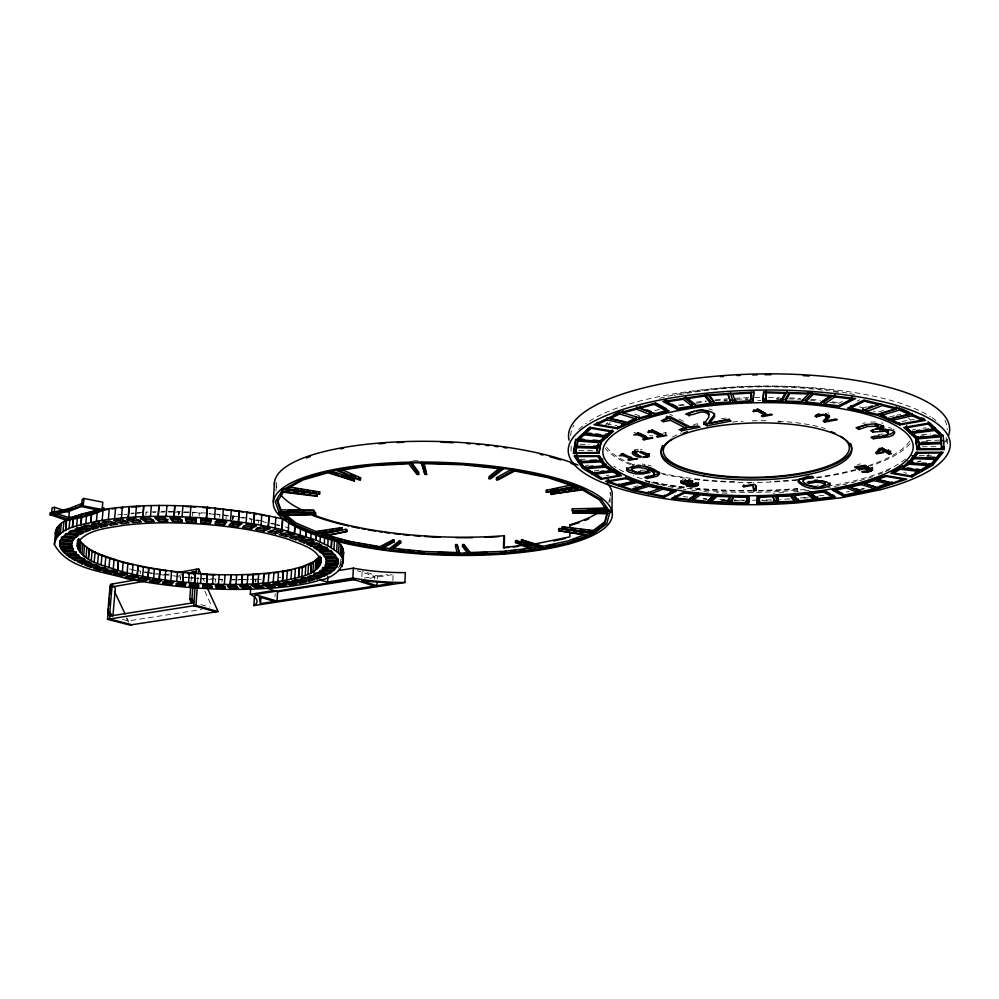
<?xml version="1.0" encoding="UTF-8"?>
<svg xmlns="http://www.w3.org/2000/svg" width="999" height="999" viewBox="0 0 999 999"><rect width="100%" height="100%" fill="white"/><g stroke="black" fill="none" stroke-linecap="round" stroke-linejoin="round"><path stroke-width="0.75" stroke-dasharray="5 3.75" d="M665.546 434.777L665.546 432.617L663.361 433.042M610.027 502.634L610.139 492.42A167.12 47.278 2.1 0 1 608.678 502.035M571.153 446.078L571.078 450.524A188.611 56.918 -1 0 0 571.928 453.134M392.844 580.494L393.094 574.9M374.737 579.158L374.862 576.386L357.392 570.704M377.272 578.758L377.41 575.986L362.137 571.003M361.863 576.623L362.075 572.402M340.022 565.634L340.322 559.902M338.186 568.106L340.647 564.722L340.934 559.115M275.936 491.146L276.486 482.505A167.12 47.278 2.1 0 0 277.485 489.385M274.975 596.765L275.175 593.668M251.498 522.577L251.711 519.505L248.701 518.956M258.466 523.226L258.666 520.254L255.919 519.742M255.17 581.755L255.344 579.108L260.464 578.896M255.794 582.217L255.969 579.495L252.135 579.645M232.517 519.505L232.73 516.433L236.701 517.032M232.705 519.53L232.917 516.458M233.117 518.993L233.316 515.996L209.253 513.361M219.693 517.357L219.905 514.36M215.222 582.155L215.422 579.445M226.011 518.718L226.224 515.634L222.315 515.159M221.953 581.967L222.14 579.32L197.577 578.109M191.109 581.118L191.571 575.049M199.101 516.208L199.338 513.124L204.683 513.474M197.615 582.567L198.177 574.962M180.332 579.782L180.532 577.06L176.336 576.598M180.469 579.345L180.682 576.698M192.407 515.759L192.645 512.674L199.338 513.124M178.496 514.647L178.734 511.65L190.909 512.112M178.721 515.247L179.158 512.162L178.921 515.247M140.409 573.826L140.622 571.153L135.09 570.079M145.891 515.122L146.141 512.137L156.219 511.725M340.647 564.722L341.596 561.163M838.423 403.471L842.444 401.448M857.092 401.136L859.827 399.775M866.895 406.818L862.537 408.479L859.615 407.767M883.491 410.489L877.846 412.162L873.501 411.113M633.229 487.137L638.748 485.514M682.342 479.557L683.179 479.32M633.853 432.754L635.401 432.392M889.51 416.908L895.204 415.596M896.627 415.259L900.898 414.273M862.774 423.414L865.546 422.827M846.415 492.02L849.412 491.396M861.375 488.898L864.36 488.274M861.026 489.547L864.06 488.923M721.078 418.931L726.96 417.769M693.606 424.563L697.664 423.763L697.677 425.949M649.5 435.764L652.859 435.926M902.047 421.466L914.297 419.28M606.006 475.699L608.853 475.199M164.41 574.862L170.504 573.801M178.696 575.324L181.768 574.787M857.479 464.46L860.501 463.948M748.351 483.216L751.161 482.742M364.223 578.059L374.862 576.386M377.41 575.986L387.437 574.4M369.917 578.196L394.543 574.325M122.527 619.38L128.347 620.891L201.761 609.502M679.757 405.731L684.377 405.032M696.503 403.184L706.293 401.71M632.355 464.56L634.765 464.198M634.69 449.5L638.336 449.2M883.041 433.953L877.784 434.577M644.979 470.117L638.049 470.429M117.682 514.91L125.687 513.861M124.176 514.672L126.773 514.335M912.711 429.57L915.658 429.183M923.039 428.234L925.986 427.859M594.343 470.854L598.925 470.267M800.461 497.989L808.154 497.077M818.918 495.816L825.062 495.092M803.858 498.201L808.366 497.664M277.909 577.597L280.981 577.272M131.256 513.249L134.153 512.986M135.152 513.474L140.959 512.962M137.063 512.724L146.141 512.137M130.931 513.848L133.741 513.598M921.715 434.84L930.831 434.066M585.764 465.372L588.786 465.109M870.728 422.077L877.734 422.015M715.184 400.587L727.384 399.862M736.825 399.313L747.552 398.676M724.013 400.874L727.047 400.686M745.366 399.612L748.426 399.425M413.099 460.814L419.905 460.801M926.061 440.709L939.634 440.097M580.144 459.44L588.836 459.041M762.1 500.624L771.453 500.237M250.225 579.308L254.058 579.158M257.28 579.445L261.226 579.283M152.959 512.312L155.657 512.25M160.702 512.15L164.485 512.075M161.413 511.613L165.31 511.525M238.349 579.482L242.32 579.432M243.644 579.42L248.951 579.358M236.189 579.907L240.147 579.857M242.794 579.82L245.517 579.795M922.239 446.79L938.685 446.678M578.858 450.549L595.392 450.449M816.945 485.164L818.381 485.152M173.751 512.112L178.958 512.162M168.294 511.563L178.734 511.65M168.531 512.062L172.452 512.1M231.631 579.457L235.702 579.52M232.018 579.845L234.802 579.882M776.123 398.551L779.183 398.626M788.661 398.876L800.923 399.213M776.61 399.375L779.67 399.45M722.289 500.087L725.386 500.187M734.128 500.449L743.418 500.736M721.041 500.624L725.624 500.774M919.267 455.382L931.48 455.794M580.069 444.23L589.085 444.543M188.461 512.524L181.818 512.262M208.541 579.17L211.288 579.283M218.244 579.557L222.477 579.72M194.518 578.284L198.726 578.558M200.125 578.646L204.333 578.908M192.432 512.175L206.206 513.074M917.794 461.313L920.716 461.538M181.918 577.185L187.45 577.672M185.29 577.097L189.897 577.509M191.433 577.634L194.505 577.909M188.861 577.797L193.107 578.159M208.878 513.823L219.705 514.835M703.134 499.013L707.467 499.488M177.635 576.361L156.593 573.726M809.914 400.062L816.995 400.911M829.957 402.46L837.012 403.309M642.082 464.06L645.104 464.423M226.224 515.634L228.821 515.959M153.159 573.638L157.18 574.2M159.865 574.562L163.973 575.137M239.223 517.42L244.256 518.181M233.316 515.996L246.303 517.969M142.62 571.903L146.516 572.539M147.852 572.764L151.836 573.426M144.955 571.878L149.288 572.589M150.737 572.827L153.621 573.314M903.833 472.689L906.742 473.176M606.368 423.813L616.932 425.611M253.209 519.78L257.879 520.641M888.473 427.56L891.807 428.359M249.051 518.481L254.545 519.492M129.545 568.993L133.704 569.805M133.641 570.229L136.189 570.729M640.496 449.375L641.92 449.65M258.666 520.254L265.921 521.853M263.511 521.89L266.333 522.502M271.603 523.151L275.624 524.2M276.96 524.55L279.633 525.249M274.513 524.525L279.708 525.874M270.604 523.501L273.202 524.175M200.874 604.607L209.565 607.03M708.965 408.841L712.374 410.089M634.865 414.298L639.335 415.671M648.076 465.034L651.061 465.946M285.127 526.873L289.273 528.159M881.443 422.777L882.816 423.426M827.771 412.699L828.508 413.062M665.546 432.617L666.72 433.204M669.929 414.298L672.552 415.646M679.108 419.018L685.651 422.39M674.063 394.917L675.299 395.579M893.193 429.033L894.23 429.845M758.603 490.422A188.299 57.805 -1.1 0 0 797.214 488.548L797.726 491.908M127.035 618.106L128.347 620.891M126.448 618.031L128.446 622.24M204.832 591.133L211.825 606.443M203.022 578.521L204.283 581.268M946.14 437.35L946.465 445.03M797.214 488.548L797.264 491.358M928.908 454.57A188.299 57.805 -1.1 0 1 926.51 456.093M752.459 490.497A188.299 57.805 -1.1 0 1 697.202 488.286M684.752 487.012A188.299 57.805 -1.1 0 1 643.344 480.219M570.729 435.726A188.299 57.805 -1.1 0 1 573.926 425.187M944.942 420.354A188.299 57.805 -1.1 0 1 947.252 429.657M946.777 439.335A190.584 58.516 -1.1 0 1 945.279 441.695M920.479 460.789A190.584 58.516 -1.1 0 1 917.557 462.237M797.677 489.11A190.584 58.516 -1.1 0 1 758.428 491.008M752.422 491.071A190.584 58.516 -1.1 0 1 690.234 488.236M683.978 487.549A190.584 58.516 -1.1 0 1 647.427 481.83M789.759 498.901A188.611 56.918 -1 0 1 780.494 499.438M771.153 499.85A188.611 56.918 -1 0 1 761.812 500.099M755.631 500.199A188.611 56.918 -1 0 1 752.559 500.224M744.867 500.224A188.611 56.918 -1 0 1 734.065 500.049M724.849 499.762A188.611 56.918 -1 0 1 717.245 499.413M706.705 498.763A188.611 56.918 -1 0 1 703.546 498.526M687.849 497.09A188.611 56.918 -1 0 1 683.216 496.565M578.821 429.47A188.611 56.918 -1 0 1 586.326 423.226M589.323 421.216A188.611 56.918 -1 0 1 760.863 386.276A188.611 56.918 -1 0 1 930.406 416.645M931.93 417.644A188.611 56.918 -1 0 1 936.1 420.704M947.664 438.961A188.611 56.918 -1 0 1 946.528 446.565M905.556 459.003A157.405 47.44 -1 0 1 829.207 486.026M805.256 489.36A157.405 47.44 -1 0 1 756.443 492.32M753.421 492.357A157.405 47.44 -1 0 1 649.937 481.068M641.995 478.771A157.405 47.44 -1 0 1 633.166 475.736M623.726 471.74A157.405 47.44 -1 0 1 613.923 466.246M654.994 410.626A157.405 47.44 -1 0 1 659.565 409.415M678.321 405.219A157.405 47.44 -1 0 1 685.689 403.871M696.453 402.172A157.405 47.44 -1 0 1 705.968 400.911M715.459 399.85A157.405 47.44 -1 0 1 727.322 398.813M734.889 398.289A157.405 47.44 -1 0 1 748.663 397.639M754.769 397.465A157.405 47.44 -1 0 1 760.863 397.365M768.518 397.34A157.405 47.44 -1 0 1 779.27 397.502M789.934 397.877A157.405 47.44 -1 0 1 800.361 398.476M811.2 399.35A157.405 47.44 -1 0 1 820.441 400.299M832.367 401.848A157.405 47.44 -1 0 1 840.896 403.196M859.352 406.93A157.405 47.44 -1 0 1 863.723 408.017M889.659 469.642A155.157 46.603 -1 0 1 885.014 471.828M882.467 472.927A155.157 46.603 -1 0 1 878.446 474.55M872.739 476.635A155.157 46.603 -1 0 1 858.765 480.919M856.093 481.63A155.157 46.603 -1 0 1 828.258 487.524M809.153 490.272A155.157 46.603 -1 0 1 804.62 490.796M798.538 491.433A155.157 46.603 -1 0 1 790.921 492.107M783.541 492.644A155.157 46.603 -1 0 1 773.026 493.231M727.022 493.244A155.157 46.603 -1 0 1 716.42 492.644M708.641 492.057A155.157 46.603 -1 0 1 702.472 491.483M696.39 490.834A155.157 46.603 -1 0 1 691.895 490.297M686.026 489.51A155.157 46.603 -1 0 1 683.154 489.098M681.743 488.886A155.157 46.603 -1 0 1 662.861 485.414M661.363 485.077A155.157 46.603 -1 0 1 651.36 482.629M649.762 482.192A155.157 46.603 -1 0 1 643.531 480.357M757.804 400.487A155.157 46.603 -1 0 1 760.913 400.437M909.639 441.071A154.857 47.477 -1.1 0 1 867.881 465.871M855.631 469.493A154.857 47.477 -1.1 0 1 816.358 477.322M796.802 479.645A154.857 47.477 -1.1 0 1 770.541 481.468M734.677 481.705A154.857 47.477 -1.1 0 1 659.927 472.827M632.217 464.273A154.857 47.477 -1.1 0 1 606.181 446.553M608.316 424.538A154.857 47.477 -1.1 0 1 610.252 422.49M679.507 394.73A154.857 47.477 -1.1 0 1 685.289 393.643M686.763 393.381A154.857 47.477 -1.1 0 1 827.522 390.771M833.478 391.633A154.857 47.477 -1.1 0 1 839.235 392.582M777.684 421.915A93.032 27.897 -1 0 1 780.581 422.09M910.064 443.618A157.143 48.189 -1.1 0 1 870.454 465.946M855.781 470.267A157.143 48.189 -1.1 0 1 817.194 477.859M797.377 480.219A157.143 48.189 -1.1 0 1 753.308 482.492M751.81 482.505A157.143 48.189 -1.1 0 1 692.519 479.183M685.077 478.196A157.143 48.189 -1.1 0 1 661.051 473.851M630.506 464.635A157.143 48.189 -1.1 0 1 605.332 448.389M604.507 426.411A157.143 48.189 -1.1 0 1 608.091 422.252M659.602 398.326A157.143 48.189 -1.1 0 1 848.363 393.306M849.924 393.618A157.143 48.189 -1.1 0 1 854.545 394.605M908.541 417.994A157.143 48.189 -1.1 0 1 910.414 420.079M672.414 437.137A95.317 28.571 -1 0 1 681.231 432.942M732.529 422.04A95.317 28.571 -1 0 1 743.069 421.241M752.284 420.841A95.317 28.571 -1 0 1 769.143 420.816M778.246 421.178A95.317 28.571 -1 0 1 825.286 428.509"/><path stroke-width="1.5" d="M674.737 497.889L684.515 493.056L696.753 494.38L689.21 499.463L674.737 497.889L674.737 495.929M677.247 409.203L662.974 401.498L706.355 394.88L753.858 392.07L753.046 401.436L713.373 403.758L677.247 409.203L677.247 406.955L672.052 404.145M698.488 482.779C698.988 488.149 687.075 487.687 685.876 484.453L690.209 483.166C691.47 479.483 678.87 482.529 686.076 483.254L685.014 483.953L681.768 483.329L681.056 480.756M681.293 483.054L681.293 481.043L683.728 481.843L683.728 483.853M663.536 421.678L663.548 419.48L670.441 418.094L686.001 426.061L686.001 428.246L670.429 420.304L663.536 421.678L661.388 420.591C662.624 420.104 669.018 419.63 665.933 417.32L669.917 416.521L690.896 427.285L697.677 425.949L699.999 427.147L681.493 430.781L681.493 428.608L694.305 426.086M681.768 483.329L681.768 481.331M664.497 497.077L676.261 491.196L648.463 485.502L626.186 477.797L605.494 481.418L631.743 490.409L664.497 497.077L664.497 495.129M684.327 397.864L692.07 403.858L692.07 406.118L678.221 408.204L666.445 401.835L666.458 399.575M666.857 418.693L666.92 416.071M670.429 420.304L670.441 418.094M631.493 469.667L633.478 468.032L633.491 465.984L631.53 467.157L631.493 469.667C635.801 473.663 642.607 472.889 647.851 471.416L650.037 472.427L642.607 473.976L635.764 473.901L629.045 472.165L626.785 470.579L626.698 469.018C636.475 463.511 651.011 465.447 659.203 473.064L659.34 474.2L657.105 476.261L646.915 478.471C639.735 475.749 653.034 477.934 654.482 474.488L654.245 473.051L652.047 471.441L652.06 469.393L644.392 466.158M652.085 432.03L652.097 429.87L659.877 433.728L659.864 435.889L656.518 436.538L657.692 437.125L666.72 435.364L662.25 435.414L651.785 430.219L647.664 432.167L652.085 432.03L659.864 435.889M654.033 414.91L654.045 412.687M639.547 433.254L646.053 436.438L646.053 438.586L638.236 434.777L633.841 434.915L637.899 432.979L648.413 438.124L652.846 438.062L643.918 439.81L643.93 437.674M646.053 456.406L646.066 454.308C647.539 451.548 646.99 458.803 643.244 456.768L642.856 457.492L648.638 456.555L649.35 453.621M646.465 457.192L646.478 455.107L649.188 454.07L649.175 456.156M646.553 456.156L646.678 453.459M646.915 478.471L646.927 476.461L649.1 476.211M647.727 456.905L647.739 454.82M648.189 493.756L648.201 491.795M648.726 432.704L648.738 430.532M648.638 456.555L648.651 454.47M652.047 471.441L649.462 470.179L649.475 468.131M650.724 414.81L650.736 412.587L636.6 406.93L636.588 409.165L650.724 414.81L639.323 417.869L621.278 412.25M651.111 493.643L662.861 489.185L673.526 491.371L663.811 496.228L651.111 493.643L651.123 491.67M77.56 540.259C75.237 560.839 103.259 564.597 117.67 570.441C144.705 577.909 172.64 581.68 200.587 583.478C227.859 585.152 255.407 585.039 282.467 580.906C295.954 577.397 319.655 576.548 321.216 558.878M631.081 459.178L623.463 455.619L619.23 455.731L623.089 453.933L633.341 458.753L637.624 458.703L629.045 460.314L627.896 459.777L631.081 459.178L631.093 457.105M631.855 468.756L631.868 466.72M632.504 468.369L632.529 466.333M634.502 453.271L638.324 451.298C626.635 450.949 634.39 456.818 640.721 457.317L641.358 456.531L634.852 453.633L634.427 450.849M608.703 479.582L608.678 481.58L618.968 485.114L634.39 481.58L634.402 479.57M634.615 452.647L634.627 450.549M660.264 488.199L647.727 492.944L634.914 490.334L634.927 488.361L647.352 484.715M636.138 418.981L619.767 414.011L609.752 418.668L627.772 422.814L636.138 418.981L636.151 416.783M621.703 484.053L621.678 486.038L631.83 489.522L645.641 485.464L637.112 482.517L637.125 480.519M638.236 434.777L638.249 432.617M649.462 470.179L644.38 468.206L638.748 467.432L638.761 465.384L637.337 465.397M639.223 418.881L669.068 410.864L654.757 403.209L619.38 412.849L593.918 424.712L617.657 428.733L639.223 418.881L639.235 416.683M640.247 408.166L654.133 404.395L665.958 410.714L654.382 413.823L640.247 408.166L640.259 405.931M622.951 410.664L622.926 412.887L636.588 409.165M623.463 455.619L623.476 453.534L621.353 453.933M597.29 424.463L616.907 427.784L625.137 424.026L625.149 421.84L607.142 417.694L607.117 419.892L597.29 424.463L597.327 422.277M634.39 481.58L625.761 478.596L625.786 476.585M628.346 423.851L628.359 421.665L633.803 419.168M609.939 509.927L609.552 513.286L573.139 512.899L607.355 513.811L604.82 523.576L593.281 532.392L561.987 529.045L562.499 526.773L593.306 530.506L604.845 521.665L607.017 513.274M585.651 466.708L585.626 468.743L592.782 473.076L611.138 470.729L611.163 468.693L605.257 465.059L602.235 465.309M611.962 511.863L612.175 492.407A169.131 47.852 2.1 0 0 607.38 483.391M613.024 469.842L618.843 473.426L618.818 475.449L612.999 471.878L613.024 469.842L608.441 470.429M617.657 428.733L617.682 426.561M618.706 485.951L618.731 483.953L621.628 484.952M619.767 414.011L619.792 411.8L613.523 414.722M577.709 444.842L574.712 444.742L573.476 453.346L598.95 453.184L601.398 440.01L612.499 430.045M584.04 439.398L578.046 438.948L577.022 446.241L598.076 446.953L599.025 440.534M600.149 447.702L600.174 445.604L597.177 445.504M576.835 454.57L576.798 456.643L580.107 461.501L600.387 460.589L600.424 458.529L598.413 455.457M600.836 479.345L582.592 468.344L574.138 455.994L599.5 455.844L606.356 466.346L621.565 475.686L600.836 479.345L600.861 477.335M598.95 453.184L601.398 440.01M603.871 465.884L601.236 461.875L601.261 459.815L603.896 463.836L603.871 465.884L584.215 467.532L580.981 462.774L581.006 460.714M578.846 439.71L584.228 434.752L584.265 432.604L578.883 437.587L578.846 439.71L599.899 441.308L604.507 437.175L604.532 435.027M611.138 470.729L605.232 467.107L605.257 465.059M590.109 427.197L585.714 431.268L585.676 433.416L605.981 435.839L606.006 433.703M607.38 436.763L607.404 434.615M590.159 533.478L590.134 535.339L558.678 530.719L558.716 528.846L559.552 528.508L590.159 533.478L592.907 532.43L592.882 534.303L569.717 543.081L539.185 549.6L503.334 553.621L464.285 555.007L424.138 553.733L385.015 549.875L348.976 543.593L318.094 535.189L294.355 525.037L279.57 513.661L275.274 501.723L282.48 490.022L301.423 479.42L331.368 470.841L370.442 465.084L415.671 462.762L463.286 464.135L509.165 469.118L549.4 477.235L580.819 487.699L601.298 499.562L609.927 511.875L606.793 523.713L592.882 534.303M591.795 473.888L591.82 471.865M593.281 532.392L593.306 530.506M618.818 475.449L601.698 478.471L594.667 474.213L594.692 472.19M575.811 452.659L576.81 445.492L575.811 452.659L596.878 452.522L597.814 446.203L593.306 446.053M598.076 446.953L598.101 444.842M577.022 446.241L578.046 438.948M578.409 462.237L578.446 460.177M582.592 468.344L582.629 466.296L575.037 455.169M569.892 532.305L569.817 536.85L534.84 543.98M569.979 527.759L570.029 524.725A167.12 47.278 2.1 0 0 605.419 506.568M608.94 510.464L572.34 510.814L572.365 508.866L606.53 508.004M572.677 511.251L572.365 508.866M573.051 513.336L573.089 511.401M574.675 446.84L574.712 444.742M326.286 563.149L326.323 560.988L338.062 561.488L337.962 563.848L326.286 563.149L326.373 561.45L338.049 562.162L337.962 563.848M559.515 530.394L559.552 528.508M562.462 528.658L562.499 526.773M558.678 530.719L587.35 535.476L568.244 542.732L542.894 548.151L542.932 546.341L521.391 539.772L521.341 541.608L542.694 548.851M577.21 486.488L546.291 492.282L546.328 490.284L571.191 484.965M572.34 510.814L606.505 509.952L599.313 499.737L582.367 489.935L550.998 494.155L551.036 492.157L581.743 487.325M551.773 494.58L551.036 492.157M535.002 548.264L534.964 550.074L516.783 542.345L515.459 542.507L515.496 540.671L516.833 540.521L535.002 548.264L539.223 547.789L539.185 549.6M631.53 467.157L631.868 468.131M542.894 548.151L522.44 541.358L522.489 539.522M516.783 542.345L516.833 540.521M508.703 547.502L503.496 547.564L503.821 535.751A167.12 47.278 2.1 0 1 311.351 514.11M504.183 548.026L504.507 536.213L503.821 535.751M546.291 492.282L574.088 486.363L548.001 477.684L514.76 470.991L497.927 479.995L496.453 479.707L496.515 477.659L512.612 468.743M503.833 468.543L490.659 478.833L489.011 478.658L489.073 476.61L499.85 467.807M515.459 542.507L532.292 549.837L502.647 553.171L470.242 554.32L470.304 552.534L463.986 544.517L462.549 544.58L462.487 546.378L468.806 554.845L468.868 553.071L459.665 553.084L457.067 544.592L455.569 544.542L455.507 546.353L457.604 554.333L424.338 553.271L391.933 550.074L400.736 542.782L400.811 540.971L399.35 540.821L389.672 548.538L382.317 547.602M459.665 553.084L459.602 554.857L457.067 544.592M457.604 554.333L457.667 552.547L424.413 551.498L393.556 548.439M470.242 554.32L463.923 546.328L463.986 544.517M464.285 555.007L464.348 553.234M198.451 587.037L198.539 584.527L190.222 583.903L189.398 586.363L198.451 587.037L198.564 585.439L189.523 584.765L189.398 586.363M200.849 522.539L200.974 519.243L211.401 520.067L210.327 523.289L200.849 522.539L201.074 518.531M421.203 462.912L424.937 474.388L426.635 474.438L424.063 462.912M341.77 469.605L360.602 477.772L360.502 479.782L338.961 470.479L371.366 465.709L408.741 463.786L417.058 474.525L418.693 474.438L418.781 472.402L411.276 462.1M424.937 474.388L421.753 462.275M250.649 588.898L250.287 594.293A67.682 14.935 4 0 1 253.883 605.594L404.895 582.467L405.319 572.627A73.826 18.432 2.6 0 1 353.359 568.144L338.511 570.566M346.928 531.48L321.74 536.176L321.84 534.365L345.879 529.32L347.015 529.645L346.928 531.48L324.5 536.288L350.025 543.256L379.932 548.463L392.757 541.695L392.832 539.885L394.155 540.109L394.081 541.933L380.844 549.15M389.672 548.538L389.585 550.324L399.275 542.632L399.35 540.821M379.932 548.463L380.007 546.665L392.832 539.885M385.015 549.875L385.09 548.089M376.96 585.726L361.663 580.831L392.732 583.304L376.96 585.726L377.147 581.543M289.098 486.925L319.73 491.995L319.618 493.956L287.437 488.636L303.209 479.845L327.934 472.777L354.395 480.931L354.495 478.921L330.881 470.829M102.16 520.267L103.122 509.502C137.537 504.37 172.54 504.745 207.155 507.267L254.395 513.074L253.671 523.913L222.527 519.68C180.669 515.671 138.049 514.235 96.416 521.291C82.005 525.199 57.755 526.498 54.371 544.355C67.295 569.043 102.572 571.141 126.573 578.646C175.112 588.224 224.962 591.595 274.325 587.961A144.718 35.152 4 0 0 315.971 581.293L319.842 580.082L327.585 582.03L352.859 578.009L353.359 568.144M319.842 580.082C333.017 578.833 352.947 563.086 336.688 551.535L337.187 541.096L335.427 539.797M336.563 567.257L337.65 565.009L326.036 564.21L325.075 566.283L336.563 567.257L336.651 565.584L325.162 564.597M337.862 560.289L337.949 558.591L326.198 558.191L326.111 559.89L337.862 560.289L336.938 557.867L325.212 557.667L326.111 559.89M338.586 553.458L339.123 543.106L337.187 541.096M341.308 527.659L342.158 528.034L342.058 529.87L341.208 529.495L341.308 527.659L315.884 531.505L296.179 523.039L285.227 514.56M340.484 555.419L340.996 545.054L339.123 543.106M341.571 557.317L342.108 547.04L341.021 545.104M342.282 566.508L342.432 563.623M342.657 559.24L343.181 548.951L342.108 547.04M342.957 561.088L343.194 549M343.256 562.924L343.494 550.886M345.779 531.168L345.879 529.32M324.538 556.543L322.702 554.27L334.278 554.158L336.226 556.63L324.538 556.543L324.625 554.832L334.852 554.907M323.888 576.323L327.747 574.487L317.17 572.927L313.674 574.625L323.888 576.323L323.988 574.675L313.761 572.964M336.688 551.535L327.784 545.679L328.196 538.186M327.585 582.03L327.884 576.448M329.458 573.526L332.442 571.528L321.403 570.204L318.718 572.04L329.458 573.526L329.545 571.865L320.342 570.591M333.978 549.562L334.453 540.634M333.703 570.491L333.791 568.831L322.627 567.582L322.54 569.255L333.703 570.491L335.764 568.356L324.375 567.295L322.54 569.255M341.208 529.495L315.771 533.329L296.066 524.9L283.891 515.496L315.609 514.697L315.197 512.375L281.443 513.124L279.683 511.775L279.57 513.661M279.083 512.3L313.873 512.674L280.831 511.775L277.297 501.86L283.279 492.207L316.758 496.266L317.158 493.881L281.743 489.448M316.758 496.266L317.158 493.881M312.937 571.765L313.499 561.813L319.93 556.231L319.368 566.308M315.771 533.329L315.884 531.505M316.059 533.891L315.721 539.935L327.784 545.679M316.159 533.928L315.821 539.984L282.03 529.595L282.692 518.831L254.395 513.074M315.185 570.479L315.746 560.489M317.145 549.712L313.449 547.44L324.313 546.653L328.309 549.15L317.145 549.712L317.245 547.976L327.01 547.489M318.094 535.189L318.194 533.366L324.7 535.139M316.77 569.13L317.332 559.115M317.095 578.871L321.765 577.21L311.738 575.424L307.48 576.972L317.095 578.871L317.183 577.235L320.679 575.973M320.042 541.858L320.379 535.826M320.317 552.272L320.642 546.553M320.379 564.822L320.779 557.604M320.704 563.324L320.891 557.317M321.541 553.134L318.768 550.849L330.057 550.399L333.042 552.909L321.541 553.134L321.641 551.411L319.792 549.887M322.502 575.586L322.802 570.129M324.325 543.768L324.737 536.251M301.873 576.423L302.447 566.57L313.499 561.813M304.245 542.957L298.776 540.784L308.366 539.36L314.31 541.745L304.245 542.957L304.345 541.208L301.611 540.109M305.756 536.288L306.106 530.194M305.869 536.326L306.218 530.244M306.131 542.282L306.293 539.373M305.232 575.349L305.794 565.471M307.954 574.213L308.516 564.298M310.814 538.136L311.164 532.067M309.141 581.143L314.56 579.657L305.182 577.697L300.224 579.058L309.141 581.143L309.228 579.507L311.938 578.771M311.363 546.303L306.768 544.068L317.058 542.957L322.053 545.417L311.363 546.303L311.463 544.555L308.017 542.869M313.873 512.674L313.848 510.339L280.944 509.89L277.422 499.937M310.701 573.051L311.263 563.124M312.2 545.591L312.362 542.694M310.776 573.026L311.338 563.086M315.609 514.697L315.197 512.375M290.172 584.79L282.867 582.442L289.048 581.443L296.903 583.716L290.172 584.79L290.259 583.179L285.889 581.755M290.946 579.32L291.646 569.517L302.447 566.57M294.43 532.804L294.88 525.162M294.568 532.854L295.03 525.199M295.841 539.722L289.56 537.637L298.314 535.901L305.157 538.186L295.841 539.722L295.941 537.962L292.183 536.7M294.78 578.396L295.354 568.581M298.863 537.587L299.038 534.665M300.175 534.565L300.537 528.471M298.526 577.484L299.101 567.657M298.639 577.447L299.213 567.619M300.125 583.116L306.243 581.83L297.59 579.707L291.995 580.894L300.125 583.116L300.224 581.505L302.672 580.981M279.358 586.151L272.952 583.691L279.645 582.892L286.651 585.277L279.358 586.151L279.458 584.54L275.612 583.066M282.467 580.906L283.067 571.166L291.646 569.517M282.605 580.881L283.192 571.141M286.238 536.625L294.68 534.777L287 532.617L279.208 534.665L286.238 536.625L286.338 534.852L291.97 533.616M288.249 531.206L288.898 520.467M286.75 580.107L287.35 570.342M267.794 587.175L262.35 584.64L269.493 584.04L275.574 586.525L267.794 587.175L267.907 585.576L263.811 583.666M273.276 501.598L274.488 482.367M268.281 582.704L268.893 573.014L283.067 571.166M282.542 518.793L281.88 529.557L275.162 528.084L275.836 517.307M275.524 533.716L282.967 531.58L274.55 529.582L267.844 531.905L275.524 533.716L275.637 531.943L281.593 530.219M273.202 582.205L273.951 572.477M280.831 511.775L280.944 509.89M281.443 513.124L281.318 515.009L315.085 514.273M277.897 581.543L278.496 571.815M277.023 601.073L254.87 594.58L352.522 579.133L374.413 586.113L277.023 601.073L277.597 591.745L274.65 590.859M275.162 528.084L261.064 525.262L261.763 514.435M258.029 583.578L258.654 573.913L268.893 573.014M263.848 531.043L270.18 528.633L261.114 526.823L255.594 529.395L263.848 531.043L263.961 529.258L267.757 527.797M260.514 603.608L259.203 596.903L274.688 601.435L260.514 603.608L260.914 597.439M263.237 583.216L263.861 573.538M263.386 583.204L264.011 573.526M268.244 526.573L268.931 515.771M268.406 526.61L269.093 515.809M267.357 586.413L267.52 583.753M247.215 584.153L247.852 574.512L258.654 573.913M251.336 528.621L256.443 525.961L246.853 524.363L242.595 527.172L251.336 528.621L251.448 526.835L255.282 524.825M254.57 513.099L253.858 523.951L261.064 525.262M252.685 583.94L253.309 574.288M252.834 583.928L253.471 574.275M254.82 587.062L254.995 584.415M253.883 605.594L254.483 596.378A67.582 15.235 4 0 0 255.644 595.529M255.632 587.874L251.161 585.289L258.679 584.902L263.811 587.449L255.632 587.874L255.732 586.276L253.496 584.977M235.165 587.462L235.339 584.815M235.964 584.427L236.626 574.8L247.852 574.512M241.621 584.365L242.27 574.737M241.783 584.365L242.432 574.725M241.783 587.387L241.958 584.74M246.129 522.777L246.865 511.913M242.944 588.236L239.498 585.639L247.327 585.439L251.448 588.036L242.944 588.236L243.044 586.638L240.747 584.902M224.375 584.403L225.05 574.787L236.626 574.8M230.557 520.654L231.318 509.765M228.359 587.362L228.546 584.715M232.705 524.975L232.904 521.977M229.857 588.261L227.46 585.664L235.527 585.676L238.624 588.286L229.857 588.261L229.97 586.675L228.371 584.927M230.17 584.49L230.831 574.875M230.332 584.49L230.994 574.875M238.124 526.51L241.945 523.626L231.943 522.265L229.021 525.274L238.124 526.51L238.249 524.712L240.16 523.264M238.374 521.603L239.123 510.726M238.561 521.628L239.298 510.764M219.268 523.339L219.48 520.354M216.508 587.961L215.16 585.389L223.389 585.601L225.437 588.199L216.508 587.961L216.621 586.363L225.549 586.613M222.727 519.705L223.301 508.791M218.419 584.328L219.268 574.712L225.05 574.787M224.4 524.725L226.86 521.653L216.583 520.554L215.047 523.726L224.4 524.725L224.525 522.914L226.174 520.866M221.578 587.262L221.766 584.615M206.556 518.194L207.355 507.292M202.972 587.325L203.097 585.726L212.125 586.188L212 587.787L202.972 587.325L202.71 584.802L211.026 585.227L212 587.787M210.327 523.289L210.464 521.478L200.986 520.729M206.493 583.853L207.193 574.25L219.268 574.712M206.668 583.866L207.367 574.263M214.548 518.943L215.334 508.041M212.537 584.09L213.224 574.487M191.771 603.021L189.748 599.35L190.659 587.2M196.104 522.227L195.754 518.906L185.339 518.369L186.626 521.74L196.104 522.227L196.004 518.194M112.912 616.033L115.285 588.548L114.323 586.5L110.065 586.226L107.78 612.537L109.778 616.058L193.956 602.672L191.933 598.988L192.844 586.825M193.744 574.662L193.981 571.628L196.216 572.29L196.428 569.268M194.493 583.091L195.217 573.488C169.355 571.416 143.519 567.732 118.519 560.664C104.62 555.719 87.712 552.097 78.884 539.16L77.934 549.325M194.668 583.104L195.392 573.501L207.193 574.25M195.08 587.487L193.731 605.731L107.505 619.318L108.429 608.653M207.417 588.149L218.107 611.55L215.909 611.888L193.731 605.731L195.929 605.382L197.165 588.648M198.289 573.438L198.626 568.881L178.134 572.464M200.587 583.478L201.286 573.876M205.557 522.077L205.769 519.068M206.356 518.181L207.155 507.267M186.626 521.74L185.901 517.669M182.542 582.055L183.267 572.427M182.705 582.067L183.441 572.452M184.89 585.963L186.064 583.541L177.797 582.729L175.911 585.077L184.89 585.963L185.015 584.378L176.024 583.478M190.072 517.12L190.896 506.206M191.746 521.166L191.97 518.169M188.611 582.579L189.335 572.964M173.901 516.508L174.75 505.594M174.088 516.508L174.95 505.606M170.891 580.744L171.466 571.091M171.441 584.577L173.689 582.267L165.559 581.256L162.6 583.491L171.441 584.577L171.566 582.991L162.725 581.893M178.034 520.654L178.272 517.644M176.723 581.393L177.46 571.765M182.08 516.808L182.917 505.894M181.918 521.553L180.145 518.169L169.867 517.919L172.552 521.328L181.918 521.553L182.055 519.755L172.702 519.53L170.904 517.245M158.229 582.892L161.538 580.706L153.621 579.52L149.613 581.605L158.229 582.892L158.366 581.293L160.564 579.832M159.153 579.133L159.915 569.48M159.316 579.158L160.09 569.505M164.598 520.516L164.835 517.519M166.059 516.433L166.933 505.531M165.022 579.944L165.784 570.304M166.383 583.116L166.596 580.469M172.552 521.328L172.702 519.53M147.939 577.297L148.726 567.619M148.102 577.322L148.888 567.644M158.067 516.358L158.941 505.457M152.972 581.281L153.184 578.621M158.254 516.358L159.128 505.457M158.092 520.641L158.329 517.657M153.634 578.234L154.42 568.568M158.829 521.328L154.783 517.919L164.798 517.869L167.932 521.291L158.829 521.328L158.978 519.53L155.944 516.958M137.2 575.212L138.012 565.509M137.35 575.249L138.162 565.534M142.757 516.67L143.656 505.794M142.944 516.67L143.844 505.794M145.629 521.728L140.272 518.369L149.875 518.019L154.37 521.416L145.629 521.728L145.767 519.93L142.557 517.907M142.657 576.273L143.456 566.57M150.487 516.508L151.386 505.619M145.379 580.906L149.725 578.883L142.083 577.522L137.063 579.432L145.379 580.906L145.504 579.308L148.764 577.784M750.749 396.94L751.136 392.295M127.173 572.951L127.86 563.161M133.104 522.514L126.536 519.243L135.602 518.618L141.371 521.953L133.104 522.514L133.254 520.716L129.321 518.756M133.529 520.429L133.779 517.457M135.539 517.045L136.463 506.193M132.205 574.075L133.017 564.348M132.992 578.658L138.349 576.798L131.069 575.274L125.062 577.01L132.992 578.658L133.129 577.047L135.802 576.111M121.441 518.044L122.365 507.217M121.441 523.676L113.736 520.541L122.165 519.63L129.121 522.864L121.441 523.676L121.591 521.89L116.458 519.792M117.545 570.404L118.382 560.614M117.67 570.441L118.519 560.664M122.365 521.628L122.627 518.656M121.204 576.136L127.535 574.475L120.679 572.814L113.724 574.325L121.204 576.136L121.341 574.525L125.137 573.526M122.365 571.678L123.202 561.913M128.184 517.445L129.108 506.593M128.371 517.432L129.296 506.58M55.357 534.115C54.908 527.422 61.189 522.802 66.533 519.892L65.534 530.419L66.621 519.855M108.342 519.455L109.291 508.678M104.982 566.321L105.844 556.468M110.764 525.212L102.048 522.227L109.703 521.066L117.77 524.15L110.764 525.212L110.926 523.426L103.659 520.941M108.953 567.757L109.815 557.929M114.56 518.656L115.659 507.829M110.115 573.389L117.383 571.94L111.026 570.142L103.184 571.428L110.115 573.389L110.265 571.765L114.61 570.891M108.691 605.606L109.353 597.989M109.615 594.954L110.552 584.29L135.439 579.932M113.262 569.08L114.111 559.278M111.788 615.746L109.79 612.212L112.075 585.876M109.778 616.058L109.515 618.993L131.781 624.75L215.909 611.888M110.065 586.226L112.313 586.85L112.562 583.94M753.046 401.436L753.721 391.096M94.206 561.95L95.105 552.01M99.001 524.587L99.263 521.64M97.615 563.411L98.501 553.508M101.199 527.072L107.455 525.799L98.414 522.877L91.596 524.288L101.199 527.072L101.361 525.299L105.107 524.525M83.404 503.971L81.593 503.646L68.232 508.866L50.125 512.799L49.95 514.61L66.683 520.417L82.792 517.17L96.591 513.061L103.871 509.877L104.033 508.041L102.31 507.679M99.863 570.417L107.992 569.205L102.21 567.282L93.531 568.331L99.863 570.417L100.012 568.793L105.419 567.981M101.099 564.922L101.973 555.044M82.255 563.936L77.373 561.638L87.487 561.138L91.933 563.249L82.255 563.936L82.405 562.287L79.97 561.138M83.666 555.719L84.528 545.629M85.827 531.693L90.372 530.032L79.783 527.559L74.85 529.395L85.827 531.693L85.989 529.932L88.262 529.108M85.265 563.411L85.514 560.676M86.001 557.28L86.913 547.252M90.734 522.315L91.708 511.6L97.39 510.551M90.872 522.29L91.846 511.575M89.211 548.838L88.374 558.866L89.286 548.876M91.596 528.359L91.858 525.424M92.87 529.245L98.289 527.759L88.412 525.049L82.492 526.685L92.87 529.245L93.019 527.484L95.729 526.735M65.322 519.98L86.264 515.534L94.893 512.712L95.067 510.889L98.851 509.215M90.534 567.257L84.903 565.059L94.331 564.273L99.475 566.296L90.534 567.257L90.684 565.621L86.451 563.96M91.259 560.389L92.158 550.424M96.416 521.291L97.253 512.087M747.015 495.317L746.54 502.784L731.043 502.31L731.031 500.362L733.266 496.291M746.54 502.784L747.04 497.29L734.015 496.903L731.043 502.31M73.214 550.137L73.377 548.439L61.688 547.939L61.538 549.637L73.214 550.137L72.09 547.914L60.252 547.202L61.538 549.637M76.374 517.957L76.536 516.158L95.067 510.889M76.648 526.048L77.36 518.456M75.912 537.275L78.584 535.327L67.008 533.391L64.123 535.539L75.912 537.275L76.074 535.539L77.86 534.24M75.125 560.476L71.054 558.116L81.768 557.904L85.452 560.064L75.125 560.476L75.287 558.816L84.128 558.466M76.024 553.483L74.001 551.248L62.425 550.849L64.685 553.296L76.024 553.483L76.174 551.798M77.472 547.714L78.147 540.434M49.95 514.61L75.4 508.216L81.419 505.482L81.593 503.646M77.023 546.141L78.634 538.561M81.843 503.371L82.218 499.238L83.916 498.451L102.81 502.185L102.148 509.515L94.893 512.712M80.832 524.7L81.818 514.048L91.708 511.6M80.157 534.378L83.779 532.567L72.627 530.344L68.706 532.355L80.157 534.378L80.32 532.629L70.305 530.856M80.944 524.675L81.93 514.023M79.046 550.899L79.982 540.771M83.916 498.451L83.242 505.806L69.568 511.113L51.399 515.047M81.019 533.666L81.681 526.436M80.17 552.522L81.069 542.37M81.906 554.108L82.83 544.03M86.264 515.534L86.426 513.723M85.827 523.501L86.801 512.812M68.057 510.689L68.232 508.866M64.685 553.296L64.835 551.61L63.337 549.974M64.773 551.261L65.172 547.077M68.993 528.908L69.992 518.344M71.653 509.478L71.828 507.654M69.243 556.918L66.046 554.507L77.248 554.595L80.12 556.805L69.243 556.918L69.393 555.244L67.27 553.633M72.403 527.422L73.252 518.331M72.502 527.385L73.352 518.306M70.242 556.343L70.504 553.583M71.716 543.531L71.878 541.808L59.878 540.684L59.715 542.395L71.716 543.531L72.477 541.383L60.477 540.047L59.715 542.395M71.766 546.803L71.928 545.104L60.027 544.293L59.865 545.991L71.766 546.803L71.578 544.617L59.59 543.593L59.865 545.991M75.4 508.216L75.562 506.393M73.089 540.334L74.813 538.274L62.949 536.638L61.126 538.898L73.089 540.334L73.252 538.611L61.289 537.175M748.551 503.421L749.188 496.765L715.359 495.766L683.591 492.332L671.765 498.189L708.84 502.197L748.551 503.421L749.038 496.128M54.171 512.762L54.695 507.342L69.331 512.2L68.644 519.368L53.996 514.56M54.371 544.405L55.719 530.344M55.694 538.886L56.693 528.533M57.667 526.71L56.668 537.1L57.717 526.673M59.49 512.837L59.665 511.026M58.491 535.364L59.49 524.937M60.29 533.666L61.351 523.164M62.937 532.017L63.924 521.528M51.573 513.249L52.098 507.829L54.695 507.342M762.886 401.286L763.848 391.895L811.787 393.219L855.606 398.551L839.335 406.73L802.647 402.347L762.886 401.286L763.548 392.282M687.861 482.617C685.764 488.698 701.435 484.865 692.956 483.791L696.59 483.416L698.488 484.777M766.221 390.484L765.434 400.549L780.756 400.949L784.889 393.306L766.245 392.794L765.434 400.549M756.855 503.371L757.592 496.715L791.932 495.229L824.6 491.321L835.551 497.202L796.977 501.723L756.855 503.371L757.417 496.078M759.452 496.615L759.003 502.709L774.587 502.072L773.226 496.028M759.003 502.709L759.64 497.215L772.801 496.653L774.587 502.072M76.186 535.751L76.473 533.603M869.567 470.292C867.856 467.132 862.337 469.38 859.415 469.767L854.52 467.07L865.097 465.272L866.208 465.884L858.129 467.257L860.651 468.656C870.903 465.197 878.496 472.34 862.861 472.227C857.592 470.591 874.937 472.052 868.68 468.668L868.73 470.741M574.962 443.406L575.699 439.41M573.476 453.346L575.911 440.197L589.86 427.31L613.498 431.293L601.373 442.132M708.828 415.047L709.128 413.499L707.155 411.251L702.309 410.102L696.59 410.564M596.903 450.437L597.814 446.203M343.132 555.194L343.781 552.759M687.861 484.627L691.033 483.803C696.053 479.807 682.417 479.732 681.056 482.754M189.523 584.765L190.334 582.305M883.453 425.574L879.632 427.51C880.044 433.341 892.07 426.398 894.742 432.879L892.806 435.364L888.648 436.813L873.363 438.711C864.272 434.965 886.35 438.199 888.223 434.378L888.273 432.767L885.027 431.218L872.876 432.03L870.641 430.719L878.233 428.296L878.158 427.335L875.624 426.186L875.561 423.976L878.096 425.124L877.621 426.561M814.722 480.257L823.301 481.493L824.749 482.567L824.774 485.539C817.856 488.948 808.616 486.888 803.096 481.705L802.959 480.969C803.97 476.585 818.556 479.395 812.012 476.323L801.036 478.571L799.15 479.57L798.064 481.768C805.306 489.947 818.855 489.797 828.571 486.388A13.137 3.684 -1.3 0 0 830.032 484.203L826.498 481.868L822.065 480.931L815.097 480.844L807.117 482.342L809.053 483.341L816.121 482.192L820.778 482.592L823.351 483.516L824.774 485.539M726.935 502.185L729.869 496.778L716.87 496.391L711.475 501.71L726.935 502.185L726.922 500.237M782.754 401.81L782.729 399.538L787.05 391.571M728.683 502.809L728.671 500.861L731.53 495.604M789.098 392.407L785.601 398.801L785.639 401.086L800.961 401.498L809.714 392.932M785.639 401.086L789.834 393.444L808.478 393.956L808.428 391.645M76.623 532.529L77.847 530.457M714.61 414.485L709.302 421.253L709.315 423.451L728.446 419.692L731.043 421.066L707.08 425.761L703.883 424.1L703.883 421.903L707.08 423.576L729.52 419.155M78.359 541.508C89.148 528.946 108.004 528.209 123.252 525.362C150.499 521.94 178.084 522.365 205.432 524.363C233.566 526.76 261.775 530.819 288.748 539.435C300.224 544.393 317.507 547.902 321.054 561.775M281.156 493.881L282.655 491.458M659.34 472.177L657.117 474.238L651.123 475.899M868.418 471.678L868.356 469.605L872.414 467.919M825.474 416.608L826.373 414.173L826.298 417.782L823.126 421.241L824.612 422.09L837.262 419.705L836.051 419.006L825.961 420.916L825.911 418.681L829.232 415.259M917.107 452.023L914.684 455.219L914.759 457.355L936.15 458.079L940.284 452.959L917.994 453.096L914.759 457.355M894.567 431.518L890.946 433.941L882.504 435.739M910.564 462.862L913.735 458.691L913.66 456.568L910.489 460.751L910.564 462.862L931.018 464.423L935.064 459.415L934.977 457.292L927.372 457.03M922.189 471.141L922.114 469.055L932.567 463.136L941.333 452.31M932.641 465.247L943.193 452.26L916.17 452.422L907.891 463.361L890.846 473.314L911.95 476.898L932.641 465.247L932.567 463.136M703.883 424.1L708.828 417.257L708.591 414.548C701.448 407.567 692.382 418.019 685.701 414.061C694.492 410.589 706.018 407.879 714.347 413.761L714.622 416.708L709.315 423.451M879.919 448.439L877.946 450.661L878.009 452.797L882.592 452.01L883.628 452.597L876.96 453.758L875.599 452.984L879.557 448.563L882.042 448.126L887.299 451.186L890.708 451.361L888.336 451.785L888.261 449.637M878.009 452.797L880.981 449.463L889.023 454.12L891.595 453.671L888.336 451.785M653.895 473.101L654.245 471.016L652.06 469.393M812.15 393.069L805.656 399.55L805.706 401.835L819.879 403.534L830.369 396.378L813.273 394.293L805.706 401.835M708.84 502.197L708.828 500.249L714.26 494.867M715.784 495.492L711.463 499.762L711.475 501.71M78.459 529.42L80.607 527.422M585.676 433.416L591.183 428.346L610.676 431.63L605.981 435.839M825.961 420.916L829.607 416.733L827.821 414.947L822.252 414.41L814.859 416.171C818.181 418.181 822.914 412.899 826.423 416.408M334.727 562.999L337.65 560.564M489.011 478.658L500.986 468.906L462.999 464.772L423.601 463.636L426.635 474.438M696.228 486.026L696.228 484.028L698.264 483.129L698.264 485.127M822.252 401.398L831.156 395.317M887.374 432.704L888.561 431.118L887.374 429.945L884.952 429.008L885.027 431.218M833.678 395.417L824.312 401.785L824.362 404.071L838.473 405.756L851.897 399.001L851.835 396.69M824.362 404.071L834.902 396.928L851.897 399.001M690.334 500.199L690.334 498.251L698.351 492.844M699.362 493.681L693.044 497.927L693.056 499.875L707.467 501.436L712.836 496.116L700.636 494.805L693.056 499.875M689.035 415.796L689.035 413.574L693.993 411.251M894.967 470.192L898.875 467.907M906.243 463.598L908.903 462.05L913.273 462.375M893.668 470.954L893.73 473.026L900.249 469.23L919.13 471.503L919.055 469.418L916.145 469.068M902.259 465.921L902.334 468.019L908.978 464.148L929.395 465.696L929.32 463.598M329.445 566.008L333.404 563.748M914.435 473.389L920.828 469.767M919.13 471.503L911.175 475.986L893.73 473.026M929.395 465.696L921.265 470.292L902.334 468.019M496.453 479.707L513.898 470.067M390.184 542.282L394.155 540.109M875.624 426.186L867.519 426.523L858.978 429.458L858.928 427.247L867.457 424.3M319.031 492.37L319.73 491.995M319.618 493.956L284.653 488.811M669.73 492.495L674.949 489.872M850.836 405.656L850.898 407.929L864.435 401.211L878.558 404.67M621.69 424.725L627.022 422.277M805.306 477.047L802.921 478.933L803.671 480.457M308.629 565.172L312.862 563.361M868.256 407.455L872.402 405.869M658.154 487.999L661.001 486.925M880.768 403.846L862.599 410.739L850.898 407.929M584.64 534.652L568.269 540.884L542.932 546.341M572.664 540.122L577.035 538.461M866.258 409.365L866.32 411.638L882.292 405.582L896.265 409.003L896.19 406.718M879.707 429.72L883.528 427.797L883.878 426.685C875.848 421.266 864.659 425.174 856.106 427.772L858.978 429.458M864.585 481.705L864.647 483.741L873.8 480.594L889.16 484.115L889.085 482.08M876.747 479.582L886.076 476.386L903.446 479.32L892.132 483.116L876.747 479.582L876.685 477.534M879.357 486.263L892.182 481.943L892.257 483.991M889.16 484.115L878.059 487.837L864.647 483.741M877.984 488.761L906.792 479.12L885.738 475.561L861.75 483.816L832.279 490.072L843.181 495.991L877.984 488.761L877.921 486.75M73.402 516.82L81.818 514.048M88.024 514.11L92.345 512.712M300.524 567.944L304.545 566.645M898.001 408.204L881.056 413.211L881.118 415.459L889.585 419.155L909.515 414.56L909.44 412.3M896.265 409.003L877.909 414.423L866.32 411.638M644.293 484.74L647.077 483.928M881.118 415.459L899.487 410.065L909.515 414.56M634.914 490.334L648.726 486.301L659.452 488.486M825.324 485.514L828.521 484.365A13.137 3.696 -1.3 0 0 830.007 482.954M649.6 413.886L652.559 413.087M893.593 417.757L912.087 413.486L912.162 415.746L922.027 420.167L921.952 417.919M892.169 418.082L892.244 420.329L912.162 415.746M623.101 483.728L635.726 480.844M621.678 486.038L637.112 482.517M633.478 468.032L638.748 467.432M521.341 541.608L522.44 541.358M553.633 541.021L565.397 538.473M646.378 471.428L648.176 471.041M547.227 546.066L554.732 544.455M874.749 488.723L861.338 484.627L849.912 487.062L861.088 491.558L874.749 488.723L874.687 486.7L862.761 483.054M550.449 490.034L557.892 488.486M856.081 491.296L860.401 490.397L860.451 492.407M857.479 492.307L844.043 495.104L835.039 490.209L846.303 487.824L857.479 492.307L857.429 490.297L846.253 485.801M806.98 476.56L809.065 476.136M765.009 415.322L761.375 416.034L762.499 416.658L772.302 414.747L771.166 414.11L767.594 414.81L757.529 409.24L752.846 411.338L757.529 411.188L765.009 415.322L764.972 413.087L757.504 408.941L757.529 411.188M686.001 428.246L679.145 429.595L681.493 430.781M659.203 434.677L662.212 434.09M646.053 438.586L642.732 439.235L643.918 439.81M289.985 570.404L281.581 571.89M827.372 419.33L824.562 419.867L824.612 422.09M93.169 512.025L95.954 511.513M76.536 516.158L68.819 517.582L57.105 513.723M75.225 517.095L78.022 516.583M920.966 418.918L924.025 418.381M922.027 420.167L900.586 423.963L892.244 420.329M617.145 474.463L620.104 473.938M899.674 424.95L925.636 420.354L900.087 408.878L863.973 400.037L847.602 408.179L877.846 415.434L899.674 424.95L899.6 422.714M906.755 427.759L928.146 424.001L933.441 429.133L911.313 431.968L906.755 427.759L906.68 425.537M608.678 481.58L625.761 478.596M191.796 572.002L193.981 571.628M112.313 586.85L144.98 581.181M187.899 573.726L192.495 572.927M194.031 572.664L196.216 572.29M756.243 490.447L755.494 485.014L753.995 484.278L742.732 486.188L743.905 486.763L753.071 485.202L753.721 490.871L756.243 490.447L755.843 485.726M753.721 490.871L753.696 488.873L756.218 488.449M295.941 537.962L302.597 536.85M107.78 612.537L109.79 612.212M189.748 599.35L191.933 598.988M290.259 583.179L294.305 582.529M108.779 614.298L110.789 613.973M190.759 601.186L192.944 600.836M250.287 594.293L273.826 590.559L268.032 588.386M277.597 591.745L355.107 579.507M550.998 494.155L583.241 489.098M316.958 531.967L319.917 531.505M322.889 531.043L325.849 530.581M330.294 529.882L333.266 529.42M336.226 528.958L342.158 528.034M315.372 534.028L342.058 529.87M131.781 624.75L129.77 625.062L107.505 619.318M666.445 401.835L683.229 399.275L692.07 406.118M687.699 398.601L704.682 396.004L710.501 403.334L696.503 405.444L685.701 396.853M551.81 492.582L559.465 491.421M562.524 490.959L565.584 490.484M568.643 490.022L571.703 489.56M574.75 489.085L577.809 488.623M692.207 404.695L695.204 404.245L695.204 406.493M710.339 401.948L713.361 401.498L713.373 403.758M110.926 523.426L115.122 522.789M875.149 429.408L880.943 428.746M274.887 572.864L277.572 572.477M359.19 477.972L360.602 477.772M360.502 479.782L359.091 479.982L335.864 470.179M820.616 486.288L823.089 485.951M104.308 509.977L107.392 509.565M112.038 508.941L115.135 508.528M931.942 427.859L934.914 427.472M917.094 430.519L920.029 430.144M925.923 429.383L928.858 429.008M600.799 471.403L603.858 471.016M912.761 433.291L934.839 430.469L940.034 435.489L917.232 437.425L912.761 433.291L912.674 431.081M594.667 474.213L612.999 471.878M304.345 541.208L312.974 540.159M794.342 493.581L794.38 495.566L806.905 494.068L813.661 499.15L813.623 497.177L807.991 492.932M810.876 491.595L810.913 493.593L823.526 492.082L832.579 496.94L832.542 494.955M279.458 584.54L285.289 583.841M797.339 499.712L793.855 499.887M813.398 497.814L816.32 497.477L816.358 499.45M831.081 495.741L834.028 495.392M794.38 495.566L798.538 500.924L813.661 499.15M810.913 493.593L817.644 498.688L832.579 496.94M503.496 547.564L531.855 544.33M513.236 546.99L517.769 546.478M530.856 548.189L502.697 551.373L470.304 552.534M506.393 551.498L500.387 551.935M510.914 550.986L515.434 550.474M519.942 549.962L524.463 549.462M121.591 521.89L127.735 521.241M90.684 565.621L96.641 564.972M264.797 573.913L270.567 573.314M120.704 507.954L123.389 507.717M920.978 436.351L924.013 436.101M933.116 435.327L936.15 435.064M603.408 464.547L606.381 464.298M590.184 466.333L593.194 466.071M940.783 436.875L941.22 442.207L918.593 443.231L918.031 438.798L940.783 436.875L940.696 434.677L941.77 448.813L919.33 448.963L918.78 444.617L941.345 443.606M585.626 468.743L605.232 467.107M311.463 544.555L319.093 543.918M267.907 585.576L274.126 585.052M879.632 427.51L881.955 427.447M82.405 562.287L89.323 561.788M259.44 574.3L248.501 574.9M879.207 436.126L873.301 436.538L873.363 438.711M133.254 520.716L140.147 520.242M730.094 400.512L736.188 400.149M749.962 399.338L753.021 399.163M730.444 401.96L715.197 402.859L709.427 395.517L727.834 394.43L730.444 401.96L728.259 393.394M735.314 401.673L750.649 400.774L751.285 393.044L732.754 394.13L735.314 401.673L735.289 399.4M131.556 507.017L140.172 506.543M255.732 586.276L262.55 585.913M919.267 441.72L916.233 441.858L916.308 444.031M940.546 440.759L943.593 440.621L943.68 442.794M921.702 442.307L927.721 442.045M599.912 459.215L602.984 459.078M590.359 460.302L596.59 460.027M580.981 462.774L601.236 461.875M756.83 501.423L759.914 501.298M773.75 500.724L776.822 500.586L776.86 502.547M794.442 501.248L778.745 501.898L776.997 496.466L790.246 495.891L794.442 501.248L794.405 499.275L791.058 494.992M258.666 586.925L261.238 586.825M462.487 546.378L463.923 546.328M145.767 519.93L153.059 519.667M471.865 552.959L486.875 552.422M284.016 513.623L288.536 513.498M312.699 512.887L315.721 512.799M243.044 586.638L250.137 586.475M587.812 508.978L605.943 508.578M321.641 551.411L331.693 551.211M69.393 555.244L78.721 555.144M905.693 427.072L915.471 436.101L916.982 447.515L919.992 447.49M941.095 447.352L944.117 447.327L944.205 449.488L917.057 449.662L915.471 436.101M573.501 451.261L576.498 451.236M576.798 456.643L597.714 456.518L600.387 460.589M158.978 519.53L168.082 519.48M229.97 586.675L237.263 586.688M638.423 472.04L640.646 472.052M576.211 510.988L609.577 511.338M288.274 510.501L313.848 510.339M584.003 511.55L607.38 511.863M64.835 551.61L74.763 551.773M762.861 399.001L765.921 399.088M782.729 399.538L785.788 399.612M708.828 500.249L711.887 500.349M728.671 500.861L731.73 500.961M745.479 501.373L748.538 501.473M455.507 546.353L457.005 546.391M438.086 552.397L455.032 552.934M911.925 455.819L914.959 455.931M913.735 458.691L935.064 459.415M576.773 447.602L597.789 448.314M185.327 506.505L195.504 507.005M214.91 574.937L201.298 574.263M207.792 586.713L210.851 586.838M815.721 486.513C809.527 486.138 801.835 485.177 798.026 479.745M186.763 519.93L196.241 520.417M638.761 465.384L640.396 465.472M202.797 507.492L210.065 508.054M907.816 461.263L910.913 461.488M922.027 463.049L926.398 463.374M593.031 440.084L597.527 440.422M578.009 441.071L599 442.657M180.07 584.64L183.142 584.902M190.834 585.576L193.906 585.839M187.662 573.201L195.23 573.876M214.41 508.454L220.205 509.003M398.676 549.425L404.682 550.024M407.692 550.324L413.698 550.911M418.206 551.361L424.213 551.947M399.275 542.632L400.736 542.782M215.172 521.915L224.525 522.914M690.334 498.251L693.418 498.576M171.166 571.453L175.649 571.965M178.634 572.302L183.129 572.802M584.228 434.752L604.507 437.175M805.669 400.424L802.609 400.062L802.647 402.347M824.025 402.634L820.978 402.26L821.028 404.545M903.084 467.495L900.174 467.145L900.249 469.23M907.442 468.019L911.787 468.543M588.611 433.116L591.508 433.466M595.841 433.991L600.187 434.515M286.438 490.621L289.485 490.984M294.056 491.545L298.614 492.095M301.661 492.47L304.695 492.832M561.987 529.045L594.467 533.091M224.513 509.453L228.771 509.977M231.606 510.327L237.287 511.026M281.618 491.408L317.058 495.841M562.025 527.16L568.206 527.934M571.303 528.321L575.936 528.896M580.581 529.482L585.214 530.057M588.311 530.444L592.944 531.018M230.669 523.676L238.249 524.712M166.771 570.841L156.618 569.355M65.772 534.015L76.074 535.539M149.75 580.007L158.366 581.293M635.776 471.865L629.058 470.142L626.498 467.744M240.21 511.426L243.232 511.888M247.752 512.587L250.761 513.049M295.192 488.523L298.177 488.998M301.149 489.485L304.133 489.972M307.105 490.447L310.09 490.934M313.074 491.408L316.046 491.895M573.801 531.356L576.81 531.855M579.832 532.355L582.854 532.854M244.168 525.624L251.448 526.835M150.936 568.406L153.784 568.881M892.282 471.503L895.291 472.015M689.01 484.453L685.789 483.354M380.007 546.665L350.112 541.446L326.111 534.89M355.132 542.857L344.767 540.621M358.166 543.381L361.201 543.918M364.235 544.443L367.27 544.979M370.304 545.504L377.897 546.828M392.757 541.695L394.081 541.933M138.586 578.071L145.504 579.308M81.419 505.482L103.871 509.877M253.771 513.511L256.643 514.035M259.515 514.572L266.683 515.909M137.225 565.796L148.102 567.932M496.515 477.659L497.977 477.959M257.08 527.884L263.961 529.258M310.327 575.874L317.183 577.235M633.254 488.736L636.238 489.348M127.847 575.948L133.129 577.047M81.543 506.58L99.95 510.477M76.386 527.922L85.989 529.932M607.117 419.892L625.137 424.026M875.012 477.997L877.884 478.658M875.136 478.871L887.699 481.755M126.935 563.424L132.817 564.785M301.81 577.772L309.228 579.507M270.517 530.731L275.637 531.943M864.235 409.915L867.244 410.639M115.36 573.076L121.341 574.525M570.029 524.725L571.478 525.087A169.131 47.852 2.1 0 0 579.195 522.614M84.141 525.287L93.019 527.484M282.692 518.831L286.413 519.817M120.067 561.588L125.562 563.061M329.008 536.313L334.74 537.887M337.6 538.661L341.908 539.835M294.805 580.007L300.224 581.505M195.929 605.382L218.107 611.55M280.731 533.279L286.338 534.852M104.708 570.192L110.265 571.765M93.132 522.914L101.361 525.299M109.965 558.541L117.32 560.851M546.328 490.284L547.464 490.659M96.216 567.532L100.012 568.793M330.869 471.678L337.899 474.038M342.133 475.462L353.384 479.233M522.814 540.259L542.732 547.04M327.822 471.853L354.395 480.931M606.992 479.92L611.388 481.443M636.425 454.046L637.886 454.57M101.873 555.644L108.491 558.079M646.915 409.827L651.186 411.538M856.33 488.761L860.401 490.397M350.999 474.5L355.095 476.236M516.908 541.283L521.116 543.119M523.913 544.343L528.121 546.191M879.157 413.773L886.013 416.783M890.109 418.569L892.819 419.755M96.366 553.309L100.549 555.157M901.91 408.916L908.178 411.738M634.939 453.396L632.629 452.072M655.456 402.847L665.971 408.479M824.774 490.771L829.944 493.556M88.849 549.537L93.581 552.085M664.273 399.937L669.455 402.747M833.591 488.798L843.144 493.993L843.181 495.991M856.905 466.333L859.352 467.682L859.415 469.767M882.254 448.101L888.96 451.985L889.023 454.12M582.629 466.296L599.575 476.56M67.545 547.19L69.78 548.688M646.328 455.182L639.747 452.26L640.484 451.473L644.817 452.684L649.35 455.719M809.315 492.17L816.32 497.477M62.15 542.844L64.248 544.742M915.559 438.286L903.783 427.472L929.707 422.914L943.143 435.951M928.059 421.765L933.353 426.91L933.441 429.133M704.682 393.718L710.489 401.074L710.501 403.334M707.23 393.693L713.361 401.498M793.581 495.417L796.94 499.75L796.977 501.723M410.364 463.024L418.693 474.438M321.391 546.241L322.727 548.463M114.585 591.683L125.075 613.935M198.626 568.881L201.136 574.388M730.444 392.482L733.141 402.597M775.112 495.317L776.822 500.586M776.972 494.493L778.721 499.937M322.939 549.55L323.364 551.723M918.693 442.445L919.33 448.963M753.221 484.615L753.696 488.873M941.258 441.433L941.77 448.813M943.156 435.127L944.205 449.488M940.034 435.489L939.934 433.291L934.752 428.259L934.839 430.469M937.774 456.693L937.861 458.828M918.593 443.231L917.944 436.613L918.031 438.798M916.982 447.515L917.057 449.662M911.875 474.837L911.95 476.898M909.639 430.719L909.714 432.929M908.903 462.05L908.978 464.148M899.412 407.792L899.487 410.065M888.76 417.982L888.835 420.217M883.553 428.783L883.628 430.994M879.819 427.622L879.894 429.832M878.321 425.599L878.396 427.822M878.096 425.124L878.233 428.296M877.472 424.637L877.534 426.848M876.61 424.238L876.685 426.461M876.897 451.623L876.96 453.758M872.801 429.832L872.876 432.03M873.75 478.546L873.8 480.594M872.402 467.532L872.477 470.005M872.152 468.294L872.214 470.379M871.628 468.668L871.69 470.741M870.803 469.018L870.866 471.091M869.58 467.719L869.779 471.403M869.18 468.456L869.242 470.529M869.018 469.268L868.431 466.945L868.493 469.031M867.856 466.783L867.919 468.868M867.219 466.67L867.282 468.756M866.945 469.817L867.007 471.89M866.52 466.62L866.583 468.706M865.696 466.608L865.758 468.693M864.822 466.67L864.872 468.743M862.736 409.553L862.799 411.825M861.275 482.604L861.338 484.627M859.252 427.185L859.315 429.395M834.839 394.63L834.902 396.928M825.748 413.636L825.798 415.884M824.924 483.054L824.974 485.077M819.08 413.636L819.13 415.884M817.881 414.048L817.919 416.296M816.483 414.772L816.533 417.008M816.333 414.797L816.383 417.045M817.444 480.169L817.494 482.205M817.607 496.703L817.644 498.688M816.083 480.169L816.121 482.192M809.015 481.306L809.053 483.341M798.501 498.951L798.538 500.924M780.719 398.663L780.756 400.949M753.858 409.665L753.883 411.913M743.893 484.752L743.905 486.763M707.08 423.576L707.08 425.761M697.789 483.466L697.801 485.464M697.115 483.766L697.127 485.764M695.978 482.692L695.941 485.102M692.594 480.656L692.607 482.667M692.557 484.552L692.557 486.55M691.932 483.091L691.932 481.081L691.033 481.805L691.033 483.803M691.308 484.59L691.308 486.588M690.584 480.781L690.584 482.792M690.209 481.156L690.209 483.166M690.097 484.552L690.109 486.55M689.847 479.857L689.847 481.868M689.322 413.511L689.322 415.734M688.998 479.582L688.998 481.593M688.636 485.314L688.074 482.979L688.011 486.276M687.125 484.053L687.137 486.051M686.413 483.778L686.413 485.776M685.252 479.595L685.252 481.605M682.654 481.643L682.654 483.653M304.195 511.038A167.12 47.278 2.1 0 1 280.731 494.83M306.393 457.942A167.12 47.278 2.1 0 1 310.452 456.506M340.709 448.838A167.12 47.278 2.1 0 1 343.581 448.326M378.821 443.806A167.12 47.278 2.1 0 1 384.89 443.331M397.365 442.582A167.12 47.278 2.1 0 1 403.721 442.32M440.984 442.232A167.12 47.278 2.1 0 1 453.334 442.719M467.107 443.581A167.12 47.278 2.1 0 1 470.229 443.818M476.473 444.355A167.12 47.278 2.1 0 1 479.582 444.642M485.789 445.279A167.12 47.278 2.1 0 1 488.861 445.616M494.955 446.353A167.12 47.278 2.1 0 1 497.964 446.74M503.908 447.552A167.12 47.278 2.1 0 1 506.83 447.989M540.197 454.32A167.12 47.278 2.1 0 1 543.019 454.995M549.825 456.73A167.12 47.278 2.1 0 1 560.826 459.927M570.941 463.361A167.12 47.278 2.1 0 1 574.949 464.897M588.911 518.793A169.131 47.852 2.1 0 1 584.927 520.479M498.638 536.625A169.131 47.852 2.1 0 1 485.077 537.312M472.802 537.649A169.131 47.852 2.1 0 1 455.844 537.674M440.184 537.275A169.131 47.852 2.1 0 1 424.65 536.463M420.042 536.138A169.131 47.852 2.1 0 1 413.873 535.651M409.265 535.252A169.131 47.852 2.1 0 1 403.134 534.652M400.087 534.328A169.131 47.852 2.1 0 1 394.056 533.628M389.585 533.079A169.131 47.852 2.1 0 1 385.189 532.492M382.043 532.055A169.131 47.852 2.1 0 1 378.908 531.58M375.774 531.106A169.131 47.852 2.1 0 1 368.032 529.82M364.985 529.27A169.131 47.852 2.1 0 1 361.963 528.708M358.978 528.134A169.131 47.852 2.1 0 1 351.685 526.623M348.863 525.998A169.131 47.852 2.1 0 1 312.937 515.534M274.475 485.139A169.131 47.852 2.1 0 1 387.2 442.47A169.131 47.852 2.1 0 1 577.934 465.047M569.068 440.184A190.584 58.516 -1.1 0 1 762.612 373.888A190.584 58.516 -1.1 0 1 948.426 435.789M720.454 376.673A188.299 57.805 -1.1 0 1 723.488 376.436M737.25 375.549A188.299 57.805 -1.1 0 1 740.334 375.387M752.659 374.925A188.299 57.805 -1.1 0 1 757.267 374.812M764.922 374.712A188.299 57.805 -1.1 0 1 771.091 374.687M803.321 375.649A188.299 57.805 -1.1 0 1 809.277 376.011M804.395 478.846A154.857 47.477 -1.1 0 1 798.326 479.495M658.466 472.477A154.857 47.477 -1.1 0 1 654.183 471.403M840.721 436.326A93.032 27.897 -1 0 1 756.755 477.285A93.032 27.897 -1 0 1 671.69 439.16M683.041 433.366A93.032 27.897 -1 0 1 687.412 431.743M831.205 431.668A93.032 27.897 -1 0 1 835.464 433.491M850.624 443.568A95.317 28.571 -1 0 1 754.807 477.934A95.317 28.571 -1 0 1 662.724 445.542M404.895 582.467A73.938 18.069 2.6 0 1 352.859 578.009M331.705 538.623L331.293 547.639L331.78 538.673M318.931 557.729L318.369 567.769L318.968 557.692M880.856 489.61L841.495 497.752L797.926 502.834A191.034 57.255 -1 0 1 570.629 441.333A191.034 57.255 -1 0 1 854.045 396.153A191.034 57.255 -1 0 1 880.856 489.61M330.02 539.522A169.63 46.316 2.1 0 0 608.753 523.838A169.63 46.316 2.1 0 0 389.41 462.949A169.63 46.316 2.1 0 0 330.02 539.522M703.771 476.011A95.342 28.484 -1 0 0 851.585 451.748A95.342 28.484 -1 0 0 713.948 426.598A95.342 28.484 -1 0 0 703.771 476.011M668.368 488.536A155.22 46.454 -1 0 0 912.524 451.073A155.22 46.454 -1 0 0 693.069 408.029A155.22 46.454 -1 0 0 668.368 488.536"/></g></svg>
